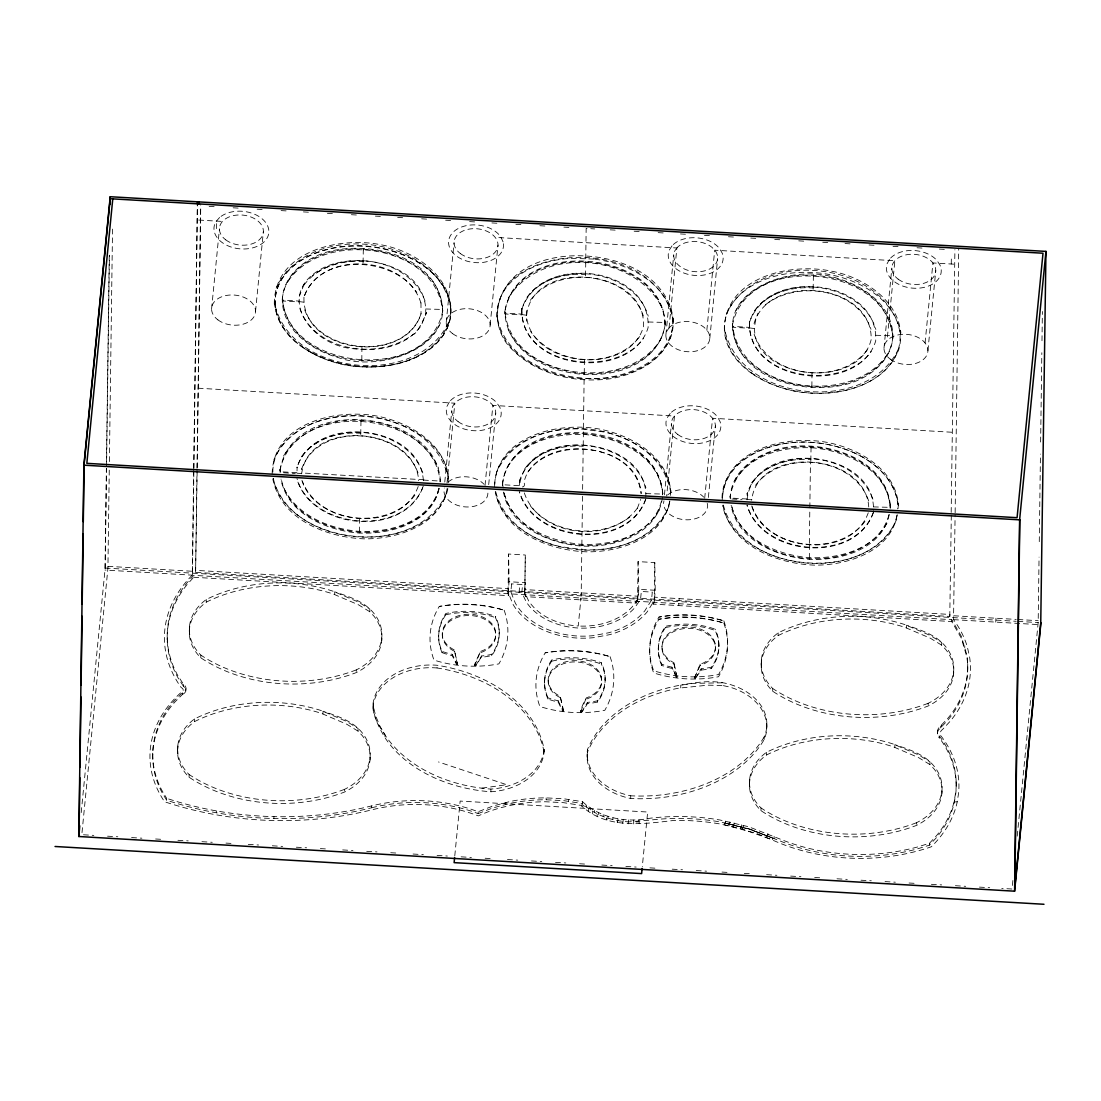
<?xml version="1.0" encoding="UTF-8"?>
<svg xmlns="http://www.w3.org/2000/svg" width="1101" height="1101" viewBox="0 0 1101 1101"><rect width="100%" height="100%" fill="white"/><g stroke="black" fill="none" stroke-linecap="round" stroke-linejoin="round"><path stroke-width="0.75" stroke-dasharray="5 3.75" d="M425.619 314.735C429.046 265.286 360.385 250.354 324.203 267.378C272.69 292.77 309.794 345.686 353.655 348.756C377.877 351.88 406.186 346.691 421.188 325.662C434.812 291.49 419.206 334.608 412.792 334.676C378.138 360.894 313.468 351.591 299.307 306.918M423.376 480.614C419.742 423.706 313.496 413.219 297.077 467.485M519.534 480.476L519.466 486.229C524.668 488.541 524.943 485.266 524.048 482.142C527.654 465.104 543.825 454.961 559.68 450.901C590.755 443.455 638.332 456.268 641.154 493.331M645.819 497.404C648.517 435.817 526.925 424.05 519.507 485.706L502.717 484.729M521.86 308.858C519.204 371.092 631.382 382.171 648.076 327.726C651.627 265.795 538.802 252.514 521.819 309.202C539.834 256.726 633.584 265.038 648.228 316.166M521.902 308.335C519.3 366.027 614.675 379.418 643.686 338.145M747.042 499.868C753.359 437.262 876.148 448.823 873.437 510.699M751.749 499.799L747.084 499.524L747.194 493.262L747.111 494.115C754.557 467.553 785.853 457.438 810.818 459.626L810.9 458.759M749.478 322.153C746.822 384.387 859 395.465 875.694 341.035C879.245 279.103 766.42 265.823 749.437 322.497C767.452 270.034 861.202 278.333 875.845 329.46M749.52 321.643C746.918 379.322 842.293 392.713 871.304 351.439M105.022 568.185L106.37 468.558M106.453 461.691L109.274 253.849M81.213 812.607L105.187 568.061L106.536 468.352M106.563 466.631L109.426 255.171M109.26 470.155L107.926 568.226L81.804 834.682L93.819 835.384M109.384 461.567L112.563 226.256M152.722 755.066L152.736 753.18M167.201 639.97L167.228 638.098M371.67 805.891L371.643 807.776A276.778 201.758 0.8 0 1 285.352 818.621C245.138 818.827 204.841 812.896 166.636 800.221L166.664 798.335L161.833 790.284A136.896 99.792 0.8 0 1 175.265 699.741L182.904 692.336A6.689 4.872 0.8 0 0 183.674 684.533L178.073 675.986A144.19 105.118 0.8 0 1 187.239 582.553L193.707 575.369L951.759 619.67L961.297 636.185L966.788 654.737A137.336 100.108 0.8 0 1 947.851 718.306L940.006 726.55A10.735 7.831 0.8 0 0 939.098 735.798L939.648 736.363A137.212 100.026 0.8 0 1 955.847 791.247L954.319 800.661A137.336 100.108 0.8 0 1 936.318 835.893L929.437 843.297L917.064 847.109A163.099 118.894 0.8 0 1 780.155 839.1L748.721 826.768L719.999 820.011A179.573 130.895 0.8 0 0 650.058 818.222C626.717 823.039 600.306 818.291 582.525 801.693L563.918 798.789L545.766 797.867A130.661 95.237 0.8 0 0 509.873 801.542L492.821 806.07L478.178 811.726L471.214 809.249A135.974 99.118 0.8 0 0 371.67 805.891A276.778 201.758 0.8 0 1 285.379 816.736C245.165 816.942 204.855 811.01 166.664 798.335M177.646 753.648L177.688 750.951M177.743 748.597L177.77 745.9M166.636 800.221L161.806 792.169A136.896 99.792 0.8 0 1 175.252 701.626L182.587 694.318L182.615 692.433M182.587 694.318L182.876 694.208A6.689 4.872 0.8 0 0 183.647 686.418L183.454 684.423M185.945 690.478L185.973 688.593M189.358 634.231L189.4 631.534M189.455 629.166L189.482 626.469M189.083 777.223L189.124 774.526A58.945 42.967 0.8 0 1 194.574 718.912A130.469 95.113 0.8 0 1 321.231 710.585L346.76 721.513L358.1 728.463L358.073 731.16L362.105 735.427A58.229 42.444 0.8 0 1 344.544 792.018A135.547 98.815 0.8 0 1 189.083 777.223A58.945 42.967 0.8 0 1 194.533 721.609L194.574 718.912M193.693 470.168L192.276 575.162A146.956 107.114 0.8 0 0 181.238 687.616A3.922 2.863 0.8 0 1 183.193 690.313A3.922 2.863 0.8 0 1 180.743 692.749A139.648 101.801 0.8 0 0 164.558 801.748C197.808 812.827 232.641 818.924 267.639 820.355A279.351 203.63 0.8 0 0 372.468 809.689A133.276 97.149 0.8 0 1 478.288 815.882A127.909 93.241 0.8 0 1 502.18 807.363L510.63 805.368A127.909 93.241 0.8 0 1 545.766 801.762L563.533 802.67L580.984 805.354C605.853 829.314 642.571 824.167 673.468 820.479A176.821 128.886 0.8 0 1 719.366 823.851L741.51 828.764L772.654 839.967L772.682 838.081L747.689 828.613L724.733 823.011L724.706 824.897L757.213 833.636L778.792 842.733A165.852 120.904 0.8 0 0 931.253 846.807A140.088 102.118 0.8 0 0 957.017 802.89L958.586 793.298A140.088 102.118 0.8 0 0 941.988 737.23A7.982 5.822 0.8 0 1 942.773 729.22L950.177 721.251A140.088 102.118 0.8 0 0 969.499 656.402L967.311 646.851A140.088 102.118 0.8 0 0 953.521 619.643L955.117 514.415M193.721 468.462L197.299 203.823M192.469 573.167L193.872 469.934M193.886 468.214L197.478 203.713M183.427 686.308L178.045 677.872A144.19 105.118 0.8 0 1 187.211 584.438L193.693 577.254L193.707 575.369M654.283 599.178L654.476 597.182L949.97 614.441L949.778 616.45L195.606 572.382L196.996 470.058M197.01 468.352L200.575 205.901M195.606 572.382L197.175 469.343M197.189 467.622L200.767 203.891M200.795 657.806L200.836 655.109A58.945 42.967 0.8 0 1 206.286 599.481A130.469 95.113 0.8 0 1 332.942 591.168L358.472 602.082L369.812 609.046L369.785 611.743L373.817 616.01A58.229 42.444 0.8 0 1 356.256 672.587A135.547 98.815 0.8 0 1 200.795 657.806A58.945 42.967 0.8 0 1 206.245 602.178L206.286 599.481M216.47 228.636L216.58 221.095M216.333 812.813L216.36 810.928M273.901 818.442L273.929 816.557M322.978 713.957L323.006 711.26C337.085 715.994 352.499 720.687 362.146 732.729A58.229 42.444 0.8 0 1 344.585 789.321L344.544 792.018M334.69 594.526L334.718 591.829C348.797 596.577 364.211 601.256 373.858 613.312A58.229 42.444 0.8 0 1 356.284 669.89L356.256 672.587M359.49 532.017L359.6 517.952M360.99 420.788L360.701 436.574M361.816 360.399L361.926 346.32M363.316 249.17L363.027 264.956M370.005 760.034L370.046 757.337M544.1 749.299L544.073 751.997A58.945 42.967 0.8 0 1 490.881 791.77A130.469 95.113 0.8 0 1 385.735 738.812C379.405 728.683 373.652 717.357 373.033 705.246L375.675 715.856L379.941 726.192L385.763 736.115A130.469 95.113 0.8 0 0 490.908 789.073A58.945 42.967 0.8 0 0 544.1 749.299A135.547 98.815 0.8 0 0 437.083 665.265A58.229 42.444 0.8 0 0 373.679 700.112C370.445 712.842 378.125 724.706 384.978 734.78L384.951 737.477M381.717 640.617L381.758 637.919M544.073 751.997A135.547 98.815 0.8 0 0 437.042 667.963L437.083 665.265M438.652 636.639L438.666 635.373M457.424 663.449L456.695 664.77L452.25 655.59A57.224 41.714 0.8 0 1 442.065 652.618L442.079 651.365A68.909 50.233 0.8 0 1 445.795 613.505A67.175 48.967 0.8 0 1 495.464 616.34L495.436 617.606A64.835 47.26 0.8 0 1 491.72 655.59A69.982 51.018 0.8 0 1 481.509 657.256C480.119 657.077 475.426 669.986 474.6 664.385L480.449 651.448A26.741 19.488 0.8 0 0 490.757 622.505A26.741 19.488 0.8 0 0 449.759 620.111A26.741 19.488 0.8 0 0 454.314 649.92L457.493 663.49L456.598 663.394L452.263 654.338A57.224 41.714 0.8 0 1 442.079 651.365M442.451 636.984L442.464 635.731M442.065 652.618A68.909 50.233 0.8 0 1 445.781 614.771L445.795 613.505M452.25 655.59L452.263 654.338M457.452 664.632L454.314 649.92M456.543 664.577L456.598 663.394M475.618 665.692L481.522 656.003A69.982 51.018 0.8 0 0 491.734 654.338A64.835 47.26 0.8 0 0 495.464 616.34M371.643 807.776A135.974 99.118 0.8 0 1 471.187 811.134L478.151 813.611L478.178 811.726M474.655 665.665L480.449 651.448M481.509 657.256L481.522 656.003M491.72 655.59L491.734 654.338M490.881 791.77L490.908 789.073M495.312 631.575L495.326 630.322M499.235 633.653L499.248 632.401M193.693 577.254L508.703 595.669L508.043 592.09L512.763 603.899A75.474 55.022 0.8 0 0 593.687 637.658L609.761 634.63A75.474 55.022 0.8 0 0 647.264 611.757L654.228 600.623M508.084 591.732L508.593 554.037L525.301 555.014L524.792 592.71M505.841 804.377L505.868 802.491M508.703 595.669L508.731 593.783M637.727 599.178L636.158 603.114L525.741 596.659L524.778 594.595L525.301 555.014M525.741 596.659L525.769 594.774M544.555 683.06L544.568 681.808M546.137 799.766L546.165 797.881M562.446 711.012L562.46 709.746L563.327 709.87L562.611 711.191L558.152 702.011A57.224 41.714 0.8 0 1 547.968 699.039L547.981 697.786A68.909 50.233 0.8 0 1 551.697 659.939A67.175 48.967 0.8 0 1 601.366 662.774L601.339 664.027A64.835 47.26 0.8 0 1 597.623 702.025A69.982 51.018 0.8 0 1 587.411 703.677C576.952 721.527 580.53 707.434 586.351 697.869A26.741 19.488 0.8 0 0 596.659 668.926A26.741 19.488 0.8 0 0 555.661 666.532A26.741 19.488 0.8 0 0 560.216 696.341L563.409 709.911M548.353 683.404L548.367 682.152M547.968 699.039A68.909 50.233 0.8 0 1 551.684 661.192L551.697 659.939M558.152 702.011L558.179 700.759A57.224 41.714 0.8 0 1 547.981 697.786M563.354 711.067L560.216 696.341M568.501 801.267L568.529 799.381M580.956 599.88L580.984 597.994L578.231 626.001A59.468 43.352 0.8 0 1 528.618 600.816L524.599 592.283L525.535 582.69L509.061 581.727L508.593 554.037M582.525 496.248L581.19 594.912L581.383 592.902M582.622 489.381L584.122 378.469M584.259 373.39L584.383 359.325M585.773 262.162L585.484 277.947M585.746 258.804L586.159 228.43L594.733 228.925M581.521 712.127L587.425 702.424A69.982 51.018 0.8 0 0 597.637 700.759A64.835 47.26 0.8 0 0 601.366 662.774M581.961 806.207L581.989 804.322L584.562 806.551L584.548 808.437M628.396 819.942L628.368 821.828C611.674 820.919 594.788 815.194 582.498 803.565L582.525 801.693M580.488 712.058L586.351 697.869M587.411 703.677L587.425 702.424M587.122 757.24L587.163 754.543M586.572 807.088L586.585 805.203M587.452 752.189L587.494 749.492A130.469 95.113 0.8 0 1 678.822 685.455L693.272 683.363L722.738 682.799L722.71 685.496L729.481 687.024A58.229 42.444 0.8 0 1 764.149 739.597A135.547 98.815 0.8 0 1 630.708 798.486A58.945 42.967 0.8 0 1 587.452 752.189A130.469 95.113 0.8 0 1 678.78 688.153L707.943 685.166L722.71 685.496M588.416 809.373L588.402 811.258M590.301 809.827L590.329 807.941M592.655 813.9L592.668 812.001M594.334 812.318L594.361 810.432M597.623 702.025L597.637 700.759M597.155 816.226L597.169 814.341M598.641 814.547L598.669 812.662M601.215 678.01L601.229 676.743M603.197 816.515L603.224 814.63M605.137 680.074L605.151 678.822M606.527 818.015L606.871 820.025L606.899 818.153M607.945 818.194L607.972 816.309M612.885 819.571L612.913 817.685M617.95 820.63L617.978 818.759M622.753 823.383L622.781 821.497M623.125 821.387L623.152 819.502M628.258 823.823L628.217 821.938L650.03 820.107A179.573 130.895 0.8 0 1 719.971 821.897L748.694 828.64L780.127 840.985A163.099 118.894 0.8 0 0 917.037 848.995L929.423 845.183L936.304 837.778A137.336 100.108 0.8 0 0 954.306 802.546L955.833 793.133A137.212 100.026 0.8 0 0 939.621 738.234L939.648 736.363M630.708 798.486L630.735 795.789A58.945 42.967 0.8 0 1 587.494 749.492M636.158 603.114L636.185 601.229M633.694 823.933L633.653 820.052M637.534 601.174L638.071 561.606L654.778 562.583L655.246 590.274L654.214 602.508L653.21 604.105L951.732 621.542L961.269 638.071L966.761 656.623A137.336 100.108 0.8 0 1 947.823 720.192L939.979 728.435A10.735 7.831 0.8 0 0 939.07 737.684L939.621 738.248M638.814 821.718L638.841 819.832M639.186 823.713L639.213 821.828L633.722 822.062M653.21 604.105L653.237 602.219M654.214 602.508L654.778 562.583M654.434 600.155L654.476 597.182M658.302 649.466L658.329 648.214M671.913 668.417A57.224 41.714 0.8 0 1 661.715 665.444L661.742 664.192A68.909 50.233 0.8 0 1 665.444 626.345A67.175 48.967 0.8 0 1 715.113 629.18L715.1 630.433A64.835 47.26 0.8 0 1 711.37 668.431A69.982 51.018 0.8 0 1 701.158 670.082L695.268 678.533L694.318 678.505L700.085 665.527A26.741 19.488 0.8 0 0 710.393 636.598A26.741 19.488 0.8 0 0 669.394 634.19A26.741 19.488 0.8 0 0 673.95 663.999L676.991 677.583L671.927 667.165A57.224 41.714 0.8 0 1 661.742 664.192M662.1 649.81L662.114 648.558M661.715 665.444A68.909 50.233 0.8 0 1 665.431 627.598L665.444 626.345M673.95 663.999L673.963 662.747A26.741 19.488 0.8 0 1 669.408 632.937A26.741 19.488 0.8 0 1 710.406 635.332A26.741 19.488 0.8 0 1 700.098 664.275L694.236 678.477M676.234 677.487L671.927 667.165M677.115 677.473L673.963 662.747M678.753 605.605L678.78 603.72M680.735 687.864L680.762 685.166C696.768 682.138 713.599 679.523 729.523 684.327A58.229 42.444 0.8 0 1 764.19 736.899L764.149 739.597M695.268 678.533L701.172 668.83A69.982 51.018 0.8 0 0 711.384 667.178A64.835 47.26 0.8 0 0 715.113 629.18M700.085 665.527L700.098 664.275M701.158 670.082L701.172 668.83M711.37 668.431L711.384 667.178M714.962 644.415L714.976 643.163M718.884 646.493L718.898 645.227M725.38 822.956L725.408 821.071M729.096 825.764L729.123 823.878M729.839 823.837L729.867 821.952M733.197 826.7L733.225 824.814M734.037 824.8L734.064 822.915M740.725 828.571L740.753 826.686M741.634 826.686L741.661 824.8M742.459 829.053L742.487 827.168M743.464 827.195L743.492 825.31M749.52 787.064L749.561 784.366M749.616 782.013L749.643 779.315M761.231 667.633L761.273 664.935M761.328 662.582L761.355 659.884M760.956 810.639L760.997 807.941A58.945 42.967 0.8 0 1 766.447 752.327A130.469 95.113 0.8 0 1 893.104 744.001L918.633 754.928L929.973 761.878L929.946 764.576L933.978 768.842A58.229 42.444 0.8 0 1 916.417 825.433A135.547 98.815 0.8 0 1 760.956 810.639A58.945 42.967 0.8 0 1 766.406 755.025L766.447 752.327M766.833 727.004L766.874 724.307M766.502 837.187L766.53 835.301M767.851 835.439L767.879 833.553M772.668 691.208L772.709 688.51A58.945 42.967 0.8 0 1 778.159 632.896A130.469 95.113 0.8 0 1 904.816 624.584L930.345 635.497L941.685 642.461L941.658 645.158L945.69 649.411A58.229 42.444 0.8 0 1 928.129 706.002A135.547 98.815 0.8 0 1 772.668 691.208A58.945 42.967 0.8 0 1 778.118 635.594L778.159 632.896M774.086 838.26L774.113 836.375M809.359 543.343L809.813 509.433M809.841 507.74L810.46 461.966M809.552 558.317L809.675 544.238M811.065 447.089L810.776 462.874M811.877 386.685L812.001 372.62M813.391 275.47L813.102 291.242M894.852 747.359L894.879 744.661C908.958 749.409 924.372 754.102 934.02 766.145A58.229 42.444 0.8 0 1 916.445 822.736L916.417 825.433M906.55 627.942L906.591 625.244C920.67 629.992 936.084 634.671 945.731 646.714A58.229 42.444 0.8 0 1 928.157 703.305L928.129 706.002M929.423 845.183L929.437 843.297M937.433 733.927L937.46 731.05M940.626 727.94L940.653 726.054M941.369 727.155L941.383 725.27M941.878 793.449L941.919 790.752M951.25 264.02L951.36 256.629M949.778 616.45L951.333 513.823M951.181 512.419L954.911 249.679M951.732 621.542L951.759 619.67M955.145 512.694L958.723 248.179M953.59 674.018L953.631 671.321M954.429 800.055L954.402 801.941L957.196 801.789M956.15 783.664L956.177 781.779M964.737 647.801L964.765 645.915M967.683 666.077L967.71 664.192M995.965 618.225L995.744 622.106M1017.228 836.141L1038.174 622.574L1039.055 557.134M1039.275 541.678L1040.459 454.08M1040.624 442.051L1041.835 352.747M1041.986 340.718L1042.386 311.514M211.598 308.817L219.443 228.802M255.528 311.39L263.373 231.375M274.3 304.027C273.956 251.179 339.548 236.041 381.345 244.862C417.362 251.276 460.025 281.773 448.754 323.13C432.432 363.041 381.964 371.959 343.773 364.706C312.56 358.004 277.025 337.388 274.466 302.321C288.324 375.95 418.903 389.327 448.919 321.409M282.283 299.307C285.021 268.438 317.143 252.294 344.819 249.39C377.189 246.72 412.627 256.299 433.574 282.448C470.733 341.723 384.277 374.106 338.709 357.742C311.679 350.324 282.269 330.204 282.283 299.307C283.631 275.663 304.137 259.299 325.249 252.569C369.165 239.165 441.501 256.712 442.671 311.968C437.579 242.275 317.281 227.921 285.833 285.118M282.668 299.252L282.503 300.958L299.293 301.949L299.376 301.096L282.585 300.105M280.177 472.59L280.122 469.219L280.26 471.737L297.05 472.714L296.967 473.568L297.119 466.962L297.036 467.815C304.482 441.267 335.777 431.138 360.743 433.326L360.839 432.473M280.26 471.737L280.342 470.87M299.444 295.343L299.362 296.197L303.848 284.925M420.926 303.023C406.475 255.418 321.065 248.537 303.959 297.187C318.946 252.528 392.933 256.065 416.839 292.467M303.972 302.224L299.334 301.605M301.646 473.843C308.583 417.596 415.352 426.39 418.669 480.683M363.234 250.023L363.399 248.317M363.165 260.841L363.069 261.694C345.191 260.084 326.639 264.846 312.244 275.732M361.72 361.252L361.899 359.532M360.908 421.642L361.073 419.935M359.394 532.87L359.573 531.164M303.959 297.187C302.073 353.916 404.893 365.738 421.036 313.744C405.264 361.389 318.423 355.224 304.069 307.908M425.702 308.982L442.533 309.45M442.451 310.303L442.616 308.597M446.222 322.524L454.066 242.509M450.818 305.527L450.653 307.234C436.794 233.618 306.216 220.241 276.2 288.145M440.29 480.215L440.125 481.935C434.413 409.572 293.444 397.172 279.957 470.925M444.776 482.073L451.795 410.563M446.992 483.215L454.837 403.2L198.097 388.199M272.14 473.939C273.02 422.151 337.869 407.907 379.019 416.481C410.233 423.169 445.781 443.799 448.327 478.866C434.468 405.237 303.89 391.86 273.874 459.778M490.151 325.098L497.996 245.083M496.757 317.033C499.689 247.078 599.605 243.17 644.429 274.521C664.123 287.788 678.67 312.051 671.211 336.122C662.073 360.908 636.461 373.872 611.881 378.524C575.961 383.795 536.407 374.835 510.699 348.04C489.67 326.57 494.363 289.99 519.562 273.956C567.703 241.848 660.462 255.886 673.11 320.24M485.032 485.431L492.876 405.416L674.486 416.027L666.642 496.042M665.128 324.974C664.261 249.129 515.887 235.518 504.74 312.299C517.195 236.743 662.678 250.12 665.128 324.974C651.503 399.567 507.313 386.011 504.822 311.445M505.125 312.244L504.96 313.964L521.75 314.941L521.833 314.088L505.042 313.111M488.706 484.633L495.725 413.123M454.782 855.794L460.149 801.074L647.663 812.029L642.296 866.748M502.414 483.917C513.63 407.425 660.559 420.623 662.885 495.739C660.49 449.208 604.972 429.844 564.951 434.014C536.999 436.836 503.432 453.929 502.634 485.582L505.992 485.775M502.634 485.582L502.579 482.21M526.374 310.523C524.31 366.716 628.189 378.565 643.493 326.736C646.906 266.125 524.475 257.125 526.484 321.244M526.429 315.216L521.791 314.597M508.098 590.631L508.29 588.636L195.799 570.373M508.029 593.976L509.061 581.727M519.576 479.967L519.493 480.82C537.508 428.358 631.258 436.657 645.902 487.784M519.025 592.778L519.658 586.365M524.778 594.595L524.971 592.586M585.691 263.029L585.856 261.309M585.608 273.846L585.526 274.7C563.74 272.924 539.449 279.819 526.264 298.275M584.177 374.244L584.356 372.537M583.365 434.647L583.53 432.927M583.282 445.465L583.2 446.318C561.414 444.543 537.123 451.438 523.938 469.893M581.851 545.862L582.03 544.155M648.145 321.987L664.99 322.455M645.819 493.606L662.664 494.074M637.575 598.201L637.768 596.205L525.012 589.613M664.908 323.309L665.073 321.602M665.912 334.732L673.757 254.716M669.036 328.002L676.881 247.986L495.161 237.376M662.747 493.22L662.582 494.927C660.779 456.984 619.134 437.482 585.732 434.62C555.95 432.776 520.979 441.473 505.951 469.742M664.44 494.9L671.445 423.403M494.597 486.945C495.478 435.143 560.326 420.912 601.476 429.473C632.69 436.175 668.238 456.791 670.784 491.858C656.925 418.229 526.347 404.851 496.331 472.769M679 600.623L679.193 598.627M706.842 330.217L714.687 250.202L894.879 260.731L887.034 340.746M709.787 338.558L717.632 258.542M704.695 498.271L712.54 418.256L952.269 432.266L952.475 430.257M724.375 330.328C724.031 277.48 789.623 262.327 831.42 271.163C867.437 277.562 910.1 308.074 898.829 349.416C882.507 389.341 832.039 398.259 793.849 390.993C762.635 384.304 727.1 363.688 724.541 328.621C738.399 402.25 868.978 415.627 898.994 347.71M708.37 497.473L715.375 425.963M892.911 336.562C890.186 367.417 858.051 383.561 830.374 386.465C798.005 389.135 762.566 379.57 741.62 353.407C704.461 294.132 790.917 261.749 836.499 278.113C863.514 285.531 892.925 305.651 892.911 336.562C891.576 360.192 871.056 376.556 849.944 383.286C806.042 396.69 733.706 379.157 732.523 323.887C737.615 393.58 857.913 407.934 889.374 350.737M732.743 325.552L732.578 327.258L749.368 328.236L749.451 327.382L732.66 326.405M730.252 498.877C730.431 466.92 764.479 449.18 792.651 446.455C832.673 442.285 888.204 461.649 890.585 508.18M747.125 499.014L730.335 498.024L730.197 495.505M754.034 323.488C769.448 271.644 873.272 283.563 871.139 339.7C856.991 396.332 732.812 375.716 757.915 313.317M754.047 328.511L749.409 327.905M813.309 276.323L813.474 274.617M813.226 287.141L813.144 287.994C791.358 286.219 767.067 293.114 753.882 311.569M811.795 387.538L811.96 385.832M810.983 447.942L811.148 446.235M809.469 559.17L809.634 557.45M875.763 335.282L892.608 335.75M883.993 348.109L891.838 268.094M873.437 506.9L890.282 507.368C884.598 434.73 742.349 422.523 730.032 497.225M892.526 336.603L892.691 334.897M900.893 331.828L900.728 333.534C886.869 259.905 756.291 246.528 726.275 314.446M890.365 506.515L890.2 508.222C888.397 470.278 846.752 450.777 813.35 447.914C783.568 446.084 748.597 454.782 733.569 483.036M722.215 500.239C723.096 448.437 787.944 434.207 829.094 442.781C860.308 449.469 895.856 470.086 898.402 505.166C891.934 462.626 844.495 443.07 805.96 441.983C771.237 441.116 724.389 458.154 722.476 498.423M925.074 342.962L932.919 262.946L954.553 264.212M927.923 350.668L935.767 270.653M1012.879 880.497L1012.053 889.03L1001.745 888.424M447.157 488.404C440.84 525.177 397.365 539.201 364.417 538.843C327.066 537.563 280.755 519.603 272.8 478.852M448.052 481.206L448.492 477.146M673.275 318.533C673.482 360.633 625.423 379.707 589.365 378.496C550.83 377.395 503.391 357.853 496.923 315.313M669.601 501.395C663.297 538.183 619.822 552.193 586.874 551.835C549.523 550.555 503.212 532.595 495.257 491.844M670.358 495.381L670.949 490.151M897.219 514.704C890.915 551.477 847.44 565.487 814.492 565.13C777.141 563.85 730.83 545.89 722.875 505.153M897.976 508.69L898.567 503.446M373.005 707.943L373.638 702.81A58.229 42.444 0.8 0 1 437.042 667.963M637.562 599.288L638.773 589.31L638.071 561.606M280.039 470.072C292.549 394.777 436.657 407.81 440.51 481.88M442.836 310.262C429.156 384.607 286.356 371.395 282.448 297.587M438.941 488.183C430.285 522.521 388.502 533.311 357.192 531.191C326.956 528.219 293.706 513.988 282.049 483.834M438.859 489.037C430.202 523.374 388.419 534.164 357.109 532.044C325.703 528.989 287.155 512.612 281.113 478.206M439.161 488.321C431.523 523.704 388.791 535.155 357.027 532.898C325.621 529.842 287.072 513.465 281.03 479.059M665.293 323.254C660.903 362.023 615.583 376.267 581.892 373.418C551.642 370.445 518.406 356.215 506.749 326.061M661.398 501.189C652.742 535.526 610.959 546.302 579.649 544.183C548.615 541.114 511.194 525.383 503.873 491.968M662.499 497.308C657.338 535.182 612.555 548.546 579.484 545.903C548.078 542.834 509.515 526.457 503.487 492.064M732.358 325.593C746.038 251.248 888.837 264.474 892.746 338.268M889.016 514.484C880.36 548.821 838.577 559.597 807.267 557.491C776.233 554.422 738.812 538.678 731.491 505.263M889.236 514.621C881.598 549.991 838.866 561.455 807.102 559.198C775.696 556.143 737.133 539.765 731.105 505.359M301.591 469.15C318.739 420.568 403.599 427.422 418.6 474.641M418.187 486.477C401.108 534.095 315.822 526.25 301.702 479.871M637.286 508.538L640.644 499.482M868.262 512.777C851.183 560.395 765.897 552.537 751.777 506.171M423.348 485.844C404.851 537.894 311.652 529.595 296.981 478.536M422.66 487.908C402.842 538.265 311.445 529.553 296.926 479.045M645.805 498.836C627.309 550.885 534.109 542.587 519.438 491.528M645.75 499.345C627.253 551.395 534.054 543.096 519.383 492.051M873.423 512.13C854.927 564.18 761.727 555.881 747.056 504.836M873.368 512.653C854.871 564.703 761.672 556.404 747.001 505.345M446.593 493.042C417.623 560.381 287.086 547.569 272.553 475.536M669.05 506.033C640.08 573.387 509.543 560.56 495.01 488.541M896.668 519.328C867.698 586.682 737.161 573.869 722.628 501.836M283.59 455.883C316.689 402.182 413.26 411.237 438.501 468.118M439.216 325.304C407.755 382.487 287.457 368.133 282.365 298.454M508.277 298.11C541.389 244.408 637.961 253.478 663.201 310.344M661.756 337.443C630.295 394.64 509.997 380.285 504.905 310.592M735.991 310.565C767.438 253.368 887.736 267.722 892.828 337.415M659.348 509.914C628.038 564.909 518.626 554.078 503.57 491.211M886.966 523.223C855.656 578.204 746.244 567.373 731.188 504.506M677.074 676.275L676.207 676.165M530.255 300.353C557.519 263.923 628.451 271.837 643.383 316.015M414.871 495.202C387.924 531.177 318.327 523.938 302.321 481.041M639.64 336.576C613.876 370.431 554.257 365.367 530.613 331.456M527.93 471.971C554.409 434.413 635.8 444.047 641.126 493.675M637.314 508.194C610.518 545.201 538.54 537.095 524.2 492.532M867.258 349.87C840.008 386.3 769.062 378.4 754.13 334.209M755.547 485.28C782.811 448.85 853.743 456.75 868.675 500.941M864.932 521.489C837.682 557.918 766.736 550.018 751.818 505.827M303.807 285.269C333.328 246.005 410.48 254.978 425.77 303.16M301.523 456.557C331.47 417.816 408.113 426.624 423.445 474.779M751.584 482.844C781.545 444.116 858.188 452.924 873.52 501.079M765.484 304.729C797.344 279.929 857.142 288.297 871.001 329.323M629.717 517.126C599.797 539.93 550.239 534.357 528.287 503.074M478.151 813.611L492.808 807.955L509.846 803.427A130.661 95.237 0.8 0 1 545.738 799.753L563.891 800.675L582.498 803.565M475.632 664.44L474.669 664.412M695.295 677.28L694.332 677.253M581.452 710.888L580.502 710.806M481.949 788.11L506.721 784.724L438.487 761.947M209.135 206.396L215.989 206.795M233.137 207.8L241.697 208.295M257.125 209.204L263.979 209.603M281.113 210.608L289.687 211.103M303.394 211.901L310.248 212.3M327.382 213.305L334.236 213.704M351.37 214.709L359.944 215.204M375.372 216.113L382.226 216.512M397.654 217.42L404.507 217.819M421.642 218.81L430.202 219.319M445.63 220.214L452.483 220.613M469.618 221.618L478.192 222.113M491.899 222.925L498.753 223.324M515.901 224.329L522.755 224.728M539.889 225.719L548.449 226.228M563.877 227.123L569.024 227.425M610.16 229.834L618.734 230.329M634.162 231.238L641.016 231.637M658.164 232.641L665.018 233.04M680.446 233.935L687.299 234.334M704.447 235.339L713.021 235.834M728.449 236.743L737.023 237.238M750.731 238.05L757.598 238.449M774.732 239.44L783.306 239.949M798.734 240.844L807.308 241.353M822.736 242.248L829.59 242.647M845.031 243.555L853.592 244.05M869.019 244.959L875.887 245.358M893.021 246.363L901.595 246.858M917.023 247.766L923.89 248.165M939.318 249.06L946.172 249.459M198.675 220.049L222.485 221.439M423.926 479.761L302.197 472.99M423.417 480.091L440.207 481.082M297.009 473.224L301.674 473.499L301.633 468.806M283.535 472.783L295.288 473.471M731.931 498.987L742.005 499.565M655.246 590.274L638.773 589.31L637.837 598.903L632.208 606.871A59.468 43.352 0.8 0 1 578.231 626.001M107.953 566.341L192.496 571.281L192.276 575.162L104.994 570.057M953.741 615.762L1016.237 619.409M1017.93 619.505L1038.202 620.689M105.187 568.061L1016.209 621.294M1017.902 621.391L1038.174 622.574M953.521 619.643L1037.982 624.57M107.554 836.182L117.848 836.788M131.583 837.586L141.878 838.191M155.613 838.99L164.187 839.485M177.922 840.297L188.216 840.889M201.951 841.701L212.245 842.293M225.98 843.105L234.554 843.6M248.289 844.398L258.584 845.004M272.319 845.802L282.613 846.408M296.348 847.206L306.642 847.811M320.377 848.61L328.951 849.119M342.686 849.917L352.981 850.523M366.716 851.321L377.01 851.926M390.745 852.725L399.319 853.234M413.054 854.032L423.348 854.637M437.083 855.436L447.378 856.041M461.113 856.839L471.407 857.445M485.142 858.243L493.716 858.739M507.451 859.551L517.745 860.142M531.48 860.954L541.775 861.546M555.51 862.358L565.804 862.95M579.539 863.762L588.113 864.257M601.848 865.056L612.142 865.661M625.877 866.459L636.172 867.065M649.907 867.863L658.481 868.372M672.216 869.171L682.51 869.776M696.245 870.574L706.539 871.18M721.995 872.075L730.569 872.584M744.304 873.382L752.878 873.891M766.613 874.689L776.907 875.295M790.642 876.093L800.936 876.699M814.671 877.497L823.245 877.992M836.98 878.804L847.275 879.396M861.01 880.208L871.304 880.8M885.039 881.612L895.333 882.204M909.068 883.016L917.642 883.511M931.377 884.309L941.672 884.915M955.407 885.713L965.701 886.319M979.436 887.117L989.73 887.723M724.733 823.011L752.231 830.113L772.682 838.081M941.658 645.158L930.304 638.195L904.774 627.281A130.469 95.113 0.8 0 0 778.118 635.594M929.946 764.576L918.592 757.626L893.062 746.698A130.469 95.113 0.8 0 0 766.406 755.025M369.785 611.743L358.431 604.779L332.901 593.866A130.469 95.113 0.8 0 0 206.245 602.178M358.073 731.16L346.719 724.21L321.203 713.283A130.469 95.113 0.8 0 0 194.533 721.609M558.179 700.759L562.46 709.746M730.114 496.372L730.335 498.024M502.496 483.064L503.363 489.587M868.744 506.969C865.345 452.029 757.722 444.666 751.722 500.143M420.967 302.679L421.036 313.744M669.89 500.955A88.094 60.183 5.6 0 1 583.847 549.784L561.07 546.757A88.094 60.183 5.6 0 1 495.367 491.968M494.762 484.082A88.094 60.183 5.6 0 1 581.397 428.977L604.174 432.005A88.094 60.183 5.6 0 1 670.481 493.11M896.998 515.185A88.094 60.183 5.6 0 1 809.73 562.996A88.094 60.183 5.6 0 1 722.765 505.868M722.05 497.955A88.094 60.183 5.6 0 1 811.244 442.396A88.094 60.183 5.6 0 1 897.742 508.937M723.839 620.868A114.889 83.759 0.8 0 1 718.581 674.528A98.884 72.088 0.8 0 1 653.691 670.743A110.417 80.483 0.8 0 1 658.948 617.083A108.738 79.272 0.8 0 1 723.839 620.868A101.168 73.739 0.8 0 0 658.948 617.083M447.859 488.651A88.094 60.183 5.6 0 1 359.821 536.71A88.094 60.183 5.6 0 1 273.351 478.343M272.855 472.054A88.094 60.183 5.6 0 1 361.555 416.109A88.094 60.183 5.6 0 1 448.561 482.348M707.227 503.336A22.02 15.042 5.6 0 1 685.359 519.768A22.02 15.042 5.6 0 1 663.972 500.817M667.688 494.996A22.02 15.042 5.6 0 1 703.677 497.101M487.881 493.152A22.02 15.042 5.6 0 1 463.796 506.763A22.02 15.042 5.6 0 1 444.322 487.977M448.038 482.169A22.02 15.042 5.6 0 1 484.027 484.275M764.19 736.899A135.547 98.815 0.8 0 1 630.735 795.789M356.284 669.89A135.547 98.815 0.8 0 1 200.836 655.109M928.157 703.305A135.547 98.815 0.8 0 1 772.709 688.51M344.585 789.321A135.547 98.815 0.8 0 1 189.124 774.526M916.445 822.736A135.547 98.815 0.8 0 1 760.997 807.941M723.811 623.056A114.889 83.759 0.8 0 1 718.554 676.716A98.884 72.088 0.8 0 1 653.664 672.917A110.417 80.483 0.8 0 1 658.921 619.271A108.738 79.272 0.8 0 1 723.811 623.056A101.168 73.739 0.8 0 0 658.921 619.271M665.431 627.598A67.175 48.967 0.8 0 1 715.1 630.433M504.148 610.229A114.889 83.759 0.8 0 1 498.891 663.875A98.884 72.088 0.8 0 1 434 660.091A110.417 80.483 0.8 0 1 439.258 606.431A108.738 79.272 0.8 0 1 504.148 610.229A101.168 73.739 0.8 0 0 439.258 606.431M454.286 651.173A26.741 19.488 0.8 0 1 449.745 621.363A26.741 19.488 0.8 0 1 490.743 623.758A26.741 19.488 0.8 0 1 480.435 652.7M445.781 614.771A67.175 48.967 0.8 0 1 495.436 617.606M610.064 656.65A114.889 83.759 0.8 0 1 604.793 710.31A98.884 72.088 0.8 0 1 539.903 706.512A110.417 80.483 0.8 0 1 545.174 652.852A108.738 79.272 0.8 0 1 610.064 656.65A101.168 73.739 0.8 0 0 545.174 652.852M560.203 697.594A26.741 19.488 0.8 0 1 555.647 667.784A26.741 19.488 0.8 0 1 596.646 670.179A26.741 19.488 0.8 0 1 586.338 699.121M551.684 661.192A67.175 48.967 0.8 0 1 601.339 664.027M617.344 820.699L617.317 822.585L617.344 820.699M511.621 583.888L510.836 591.884L515.323 603.128A72.707 52.999 0.8 0 0 593.274 635.649L608.757 632.745A72.707 52.999 0.8 0 0 644.883 610.711L651.517 600.114L652.301 592.104L641.319 591.471L640.534 599.467L634.52 607.986A62.234 45.361 0.8 0 1 578.039 628.01A62.234 45.361 0.8 0 1 526.099 601.655L521.819 592.531L522.603 584.535L511.621 583.888M449.318 401.975L446.91 406.489A27.525 18.813 5.6 0 0 475.137 430.752A27.525 18.813 5.6 0 0 499.882 407.411L496.812 402.801A27.525 18.813 5.6 0 0 449.318 401.975M889.47 259.354L887.007 263.855A27.525 18.813 5.6 0 0 914.917 288.269A27.525 18.813 5.6 0 0 940.006 265.121L936.992 260.497A27.525 18.813 5.6 0 0 889.47 259.354M672.037 245.812L669.229 250.202A27.525 18.813 5.6 0 0 695.433 275.47A27.525 18.813 5.6 0 0 722.284 253.299L719.6 248.592A27.525 18.813 5.6 0 0 672.037 245.812M670.206 413.398L667.192 417.706A27.525 18.813 5.6 0 0 692.323 443.469A27.525 18.813 5.6 0 0 720.192 421.931L717.714 417.169A27.525 18.813 5.6 0 0 670.206 413.398M677.253 247.464L674.789 250.89A22.02 15.042 5.6 0 0 697.442 271.754A22.02 15.042 5.6 0 0 715.251 250.78L712.003 247.367A22.02 15.042 5.6 0 0 677.253 247.464M669.408 327.479L666.945 330.906A22.02 15.042 5.6 0 0 689.584 351.769A22.02 15.042 5.6 0 0 707.406 330.795L704.158 327.382A22.02 15.042 5.6 0 0 669.408 327.479M219.608 217.475L216.03 221.562A27.525 18.813 5.6 0 0 242.619 248.991A27.525 18.813 5.6 0 0 265.754 222.636A27.525 18.813 5.6 0 0 219.608 217.475M593.783 259.052L570.855 258.336A88.094 60.183 5.6 0 0 497.115 315.877A88.094 60.183 5.6 0 0 576.098 378.207L599.027 378.937A88.094 60.183 5.6 0 0 672.766 321.396A88.094 60.183 5.6 0 0 593.783 259.052M503.074 241.903L500.9 237.1A27.525 18.813 5.6 0 0 454.974 230.591A27.525 18.813 5.6 0 0 468.957 261.653A27.525 18.813 5.6 0 0 503.074 241.903M753.001 374.312A88.094 60.183 5.6 0 0 898.044 350.201A88.094 60.183 5.6 0 0 785.591 273.915A88.094 60.183 5.6 0 0 753.001 374.312M312.574 352.981A88.094 60.183 5.6 0 0 450.57 316.097A88.094 60.183 5.6 0 0 326.006 249.569A88.094 60.183 5.6 0 0 312.574 352.981M304.523 348.535A88.094 60.183 5.6 0 0 449.043 323.322A88.094 60.183 5.6 0 0 335.488 247.821A88.094 60.183 5.6 0 0 304.523 348.535M677.734 434.427A22.02 15.042 5.6 0 0 714.577 429.817A22.02 15.042 5.6 0 0 687.919 409.792A22.02 15.042 5.6 0 0 677.734 434.427M458.085 421.6A22.02 15.042 5.6 0 0 494.927 416.99A22.02 15.042 5.6 0 0 468.269 396.952A22.02 15.042 5.6 0 0 458.085 421.6M460.356 253.547A22.02 15.042 5.6 0 0 497.198 248.936A22.02 15.042 5.6 0 0 470.54 228.898A22.02 15.042 5.6 0 0 460.356 253.547M898.127 279.131A22.02 15.042 5.6 0 0 934.955 274.521A22.02 15.042 5.6 0 0 908.311 254.482A22.02 15.042 5.6 0 0 898.127 279.131M225.733 239.839A22.02 15.042 5.6 0 0 262.575 235.229A22.02 15.042 5.6 0 0 235.917 215.19A22.02 15.042 5.6 0 0 225.733 239.839M890.282 359.146A22.02 15.042 5.6 0 0 927.111 354.536A22.02 15.042 5.6 0 0 900.467 334.498A22.02 15.042 5.6 0 0 890.282 359.146M452.511 333.562A22.02 15.042 5.6 0 0 489.353 328.951A22.02 15.042 5.6 0 0 462.695 308.913A22.02 15.042 5.6 0 0 452.511 333.562M217.888 319.854A22.02 15.042 5.6 0 0 254.73 315.244A22.02 15.042 5.6 0 0 228.072 295.206A22.02 15.042 5.6 0 0 217.888 319.854"/><path stroke-width="1.5" d="M1040.913 622.739L1014.599 891.191L78.859 836.512L83.896 465.173L110.224 196.721L1045.95 251.4L1040.748 622.849L1014.819 887.31L1019.801 519.727M79.079 832.631L79.836 777.664M79.974 767.356L80.923 696.933M81.089 684.918L82.025 616.216M82.176 604.188L83.139 533.765M83.304 521.736L84.061 465.062L110.004 200.602L109.949 204.043M110.128 203.602L110.224 196.721M1014.599 891.191L1019.622 519.851L1045.95 251.4M112.77 198.882L86.841 463.342L1017.076 517.69L1043.005 253.23L110.017 198.717M78.859 836.512L79.754 825.819M197.299 203.823L197.506 201.827M198.896 203.919L199.088 201.91M454.617 857.5L454.121 862.633L641.622 873.588L642.131 868.469M83.896 465.173L1019.622 519.851M55.05 846.49L1043.982 904.279"/></g></svg>
